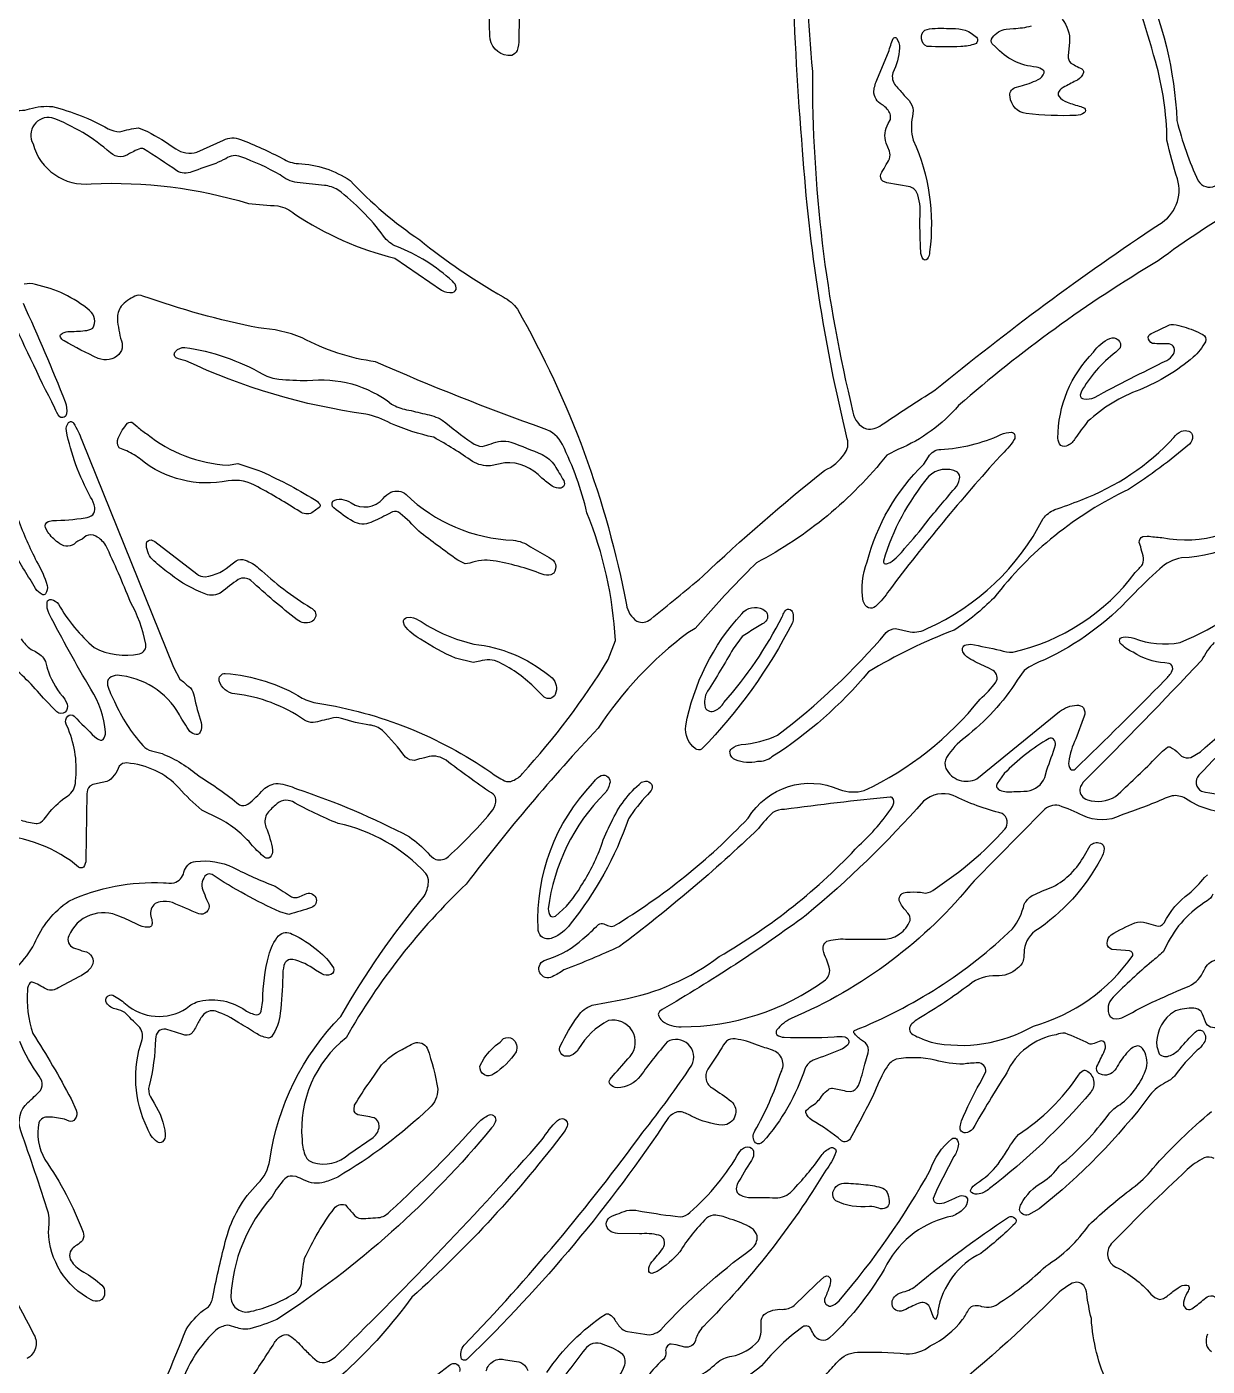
# Model space of a CAD drawing. Header units: metres. Extents: x 2.3 to 24.7, y 0 to 24.7.
# Drawn here: x 10.03 to 15.71, y 9.55 to 15.99 of the extents above; entities that cross this region are included whole.
import ezdxf

# ---------------------------------------------------------------- set-up
doc = ezdxf.new("R2010")
doc.units = ezdxf.units.M

msp = doc.modelspace()

# ---------------------------------------------------------------- linework, layer by layer
at = {"layer": 'Layer 1', "color": 0}
for points in [[(9.95314, 15.5891, 0.1398), (10.04672, 15.59089, -0.1023), (10.15614, 15.60197, -0.0685), (10.42381, 15.49562, 0.1166), (10.48034, 15.4811, -0.046), (10.57033, 15.49967), (10.61234, 15.48237, -0.0344), (10.74872, 15.39893, 0.2252), (10.85088, 15.38266), (10.97883, 15.44037, -0.2177), (11.06019, 15.44433, -0.028), (11.26248, 15.35202, 0.1288), (11.3382, 15.32821, -0.1365), (11.58716, 15.24652, 0.0571), (11.92116, 14.96121, 0.0411), (12.32211, 14.68726, -0.1242), (12.39057, 14.628, -0.0828), (12.91423, 13.20763, 0.2023), (12.96491, 13.12806, 0.2926), (13.03091, 13.13862, 0.0096), (13.28006, 13.34359, -0.022), (13.86642, 13.8533, 0.1466), (13.96184, 13.93326, 0.254), (13.9756, 14.00482, -0.0423), (13.76073, 15.39289, -0.0267), (13.71236, 17.04172)], [(15.39328, 16.22699, -0.0943), (15.55974, 15.53527, 0.0482), (15.66167, 15.24435, 0.3715), (15.74261, 15.22059, 0.0363), (15.82299, 15.28027, 0.01), (16.30847, 15.58538, 0.2204), (16.34514, 15.6592, 0.0094), (16.35363, 16.57142, -0.0847)], [(13.76068, 16.47718, 0.0072), (13.80782, 15.77004, 0.061), (14.00304, 14.1339, 0.2804), (14.06796, 14.05295, 0.1995), (14.13933, 14.07162, -0.0094), (14.39824, 14.23973, -0.0255), (15.47526, 15.03682, 0.3474), (15.56224, 15.25425, -0.0244), (15.51166, 15.44046, 0.0666), (15.4566, 15.81973, 0.0069), (15.3039, 16.32312)], [(12.39684, 16.25962, -0.0092), (12.3975, 15.92471, -0.1036), (12.38906, 15.8722, -0.2152), (12.36341, 15.8482, -0.4045), (12.25993, 15.92566, -0.0878), (12.28157, 16.19319, 0.1124)], [(15.00803, 16.02244, -0.1852), (15.04377, 15.91203), (15.0374, 15.84669, 0.209), (15.04942, 15.81049), (15.06526, 15.80285, 0.0378), (15.09558, 15.78696, -0.3015), (15.11142, 15.76513, -0.1763), (15.0819, 15.72945, 0.014), (15.02123, 15.69843, 0.1433), (14.99082, 15.67198, 0.3162), (14.99167, 15.65237, 0.1726), (15.03212, 15.62342, 0.0173), (15.09779, 15.60178), (15.11476, 15.59368, -0.5262), (15.11462, 15.57175, -0.1439), (15.07516, 15.55921, -0.0366), (14.83572, 15.56803, -0.3496), (14.75761, 15.64963, -0.3819), (14.78203, 15.69305), (14.80579, 15.6997, 0.0521), (14.89211, 15.73143, 0.1843), (14.92157, 15.76447, 0.3002), (14.91686, 15.77716, 0.1047), (14.88405, 15.79196, -0.195), (14.6876, 15.8895), (14.672, 15.90307, -0.3427), (14.6728, 15.93414, -0.1886), (14.73965, 15.97473), (14.77434, 15.97756, 0.056), (14.86005, 15.98972, 0.3146)], [(16.31596, 15.36235, 0.0506), (15.46885, 14.86013, 0.0453), (14.5103, 14.16473, -0.1161), (14.22169, 13.95471), (14.16592, 13.92694, -0.1038), (13.53991, 13.40893, 0.0248), (13.32013, 13.17756), (13.24432, 13.09294), (13.20887, 13.07248, 0.0858), (12.77869, 12.61444, 0.026), (12.14509, 11.86505, 0.074), (11.56717, 11.12637, 0.2501), (11.3555, 10.63679, 0.0802), (11.36912, 10.5641, 0.2205), (11.40674, 10.5269, 0.2622), (11.58131, 10.56608), (11.69676, 10.64589, 0.2039), (11.72684, 10.70161, 0.3098), (11.70162, 10.74107, 0.0163), (11.62299, 10.75625, -0.3404), (11.60592, 10.78152), (11.60809, 10.80179, -0.0286), (11.68281, 10.91616), (11.73792, 10.99541, -0.0961), (11.83734, 11.06994, -0.0227), (11.89443, 11.10025, -0.3795), (11.95718, 11.07532, -0.0524), (12.00772, 10.87826, -0.2231), (11.96699, 10.78826, -0.0555), (11.52747, 10.45666, -0.0387), (11.46345, 10.43205, -0.1785), (11.36639, 10.44106, 0.041), (11.32759, 10.45869), (11.3092, 10.46086, 0.2433), (11.27295, 10.44733, 0.0664), (11.21176, 10.36252, 0.1742), (11.01357, 9.87723, 0.4835), (11.11045, 9.81113, 0.0854), (11.31373, 9.89443, 0.2545), (11.3538, 9.95421, -0.0381), (11.36813, 10.06594, -0.0522), (11.51017, 10.30576, -0.3122), (11.56245, 10.32315, -0.1163), (11.56538, 10.32112, -0.0073), (11.60234, 10.27865, 0.1939), (11.63821, 10.25701, 0.0108), (11.73104, 10.26229, 0.1399), (11.77983, 10.29322, 0.0262), (12.20482, 10.72104, -0.0641), (12.25098, 10.7538, -0.2711), (12.27533, 10.75252, -0.2711), (12.28614, 10.73065, -0.1656), (12.26639, 10.69322, -0.0775), (11.23481, 9.77238, -0.0339), (11.10404, 9.72646, -0.1267), (11.03771, 9.73382, 0.0111), (10.99669, 9.74494, 0.1146), (10.9422, 9.72128, 0.1573), (10.74919, 9.37091, 0.3363)], [(10.00528, 12.17219, 0.0393), (10.07778, 12.15602, 0.1742), (10.10004, 12.16234, 0.0941), (10.12898, 12.19274), (10.14411, 12.21184, -0.0747), (10.22817, 12.28764, 0.2452), (10.26786, 12.35887, 0.1249), (10.23312, 12.60887), (10.22166, 12.634, -0.2791), (10.22968, 12.6719, -0.4066), (10.26084, 12.6719, 0.0097), (10.36064, 12.5721, 0.1066), (10.38718, 12.55711, 0.2722), (10.39949, 12.55994, 0.177), (10.41198, 12.5944, 0.1244), (10.34051, 12.80178, -0.0138), (10.14044, 13.16412, -0.1414), (10.13073, 13.21942, -0.4084), (10.15043, 13.2329, -0.2108), (10.18489, 13.20976, 0.0819), (10.35659, 13.00167, 0.1729), (10.57434, 12.97187, 0.4013), (10.60522, 13.0184, 0.0789), (10.52988, 13.22333, 0.0186), (10.4125, 13.49271, 0.1291), (10.36455, 13.53712, 0.2225), (10.31788, 13.53848), (10.29846, 13.52344, 0.0492), (10.26023, 13.4994, -0.3378), (10.18357, 13.506, -0.0639), (10.13341, 13.55673), (10.12281, 13.57714, -0.3773), (10.13601, 13.6075), (10.15689, 13.61264, 0.0424), (10.31307, 13.6256, 0.1659), (10.35003, 13.64036, 0.2267), (10.36003, 13.6744, 0.1082), (10.3398, 13.7247, -0.0759), (10.22322, 14.04395, -0.2019), (10.23387, 14.08312, -0.4931), (10.25825, 14.08015, -0.0431), (10.29733, 13.99888), (10.73854, 12.90757), (10.7681, 12.8502), (10.78681, 12.83643, 0.0264), (10.81934, 12.80767, -0.1274), (10.83655, 12.76826, 0.021), (10.87016, 12.64187, -0.1869), (10.86653, 12.59435, -0.3112), (10.84749, 12.58351, -0.1868), (10.81661, 12.5986, -0.0271), (10.76645, 12.6785, 0.2516), (10.467, 12.86839, 0.1766), (10.43008, 12.85472, 0.2332), (10.4207, 12.82153, 0.0535), (10.4546, 12.74276, 0.0795), (10.59108, 12.5308, 0.1655), (10.63284, 12.50464, 0.0052), (10.68291, 12.49182, -0.0849), (10.8613, 12.38282, -0.0342), (11.05444, 12.24649, 0.2831), (11.09583, 12.24941, 0.0431), (11.16975, 12.3188, -0.1838), (11.24033, 12.34888, -0.0654), (11.32924, 12.32314, -0.0398), (11.87232, 12.092, -0.0372), (11.96081, 12.01464, 0.1147), (11.99843, 11.98357, 0.2794), (12.06005, 11.998, 0.0362), (12.27243, 12.22126, 0.1512), (12.28756, 12.27185, 0.2508), (12.26559, 12.30277, -0.0152), (12.0477, 12.46, 0.2082), (11.96732, 12.47767, -0.0255), (11.91984, 12.46631), (11.89637, 12.45929, -0.2073), (11.85347, 12.4748, 0.0321), (11.74268, 12.60331, 0.1301), (11.68008, 12.62933, -0.0419), (11.54591, 12.6604, 0.1799), (11.49372, 12.66082, -0.0121), (11.40905, 12.64084, -0.1451), (11.36691, 12.65333, 0.1249), (11.03276, 12.77887, -0.2984), (10.9578, 12.84096, -0.497), (10.98708, 12.87749, -0.118), (11.35592, 12.75921, 0.0923), (11.4322, 12.73479, -0.1123), (12.26262, 12.40225, 0.0627), (12.32871, 12.36184, 0.2265), (12.36888, 12.36194, 0.1199), (12.41456, 12.39612, 0.0478), (12.82678, 12.94387), (12.86157, 13.03636, 0.0818), (12.72476, 13.65007, 0.0561), (12.6069, 13.97743, 0.1982), (12.51832, 14.05375, -0.0186), (11.70945, 14.37503, -0.092), (11.35573, 14.49096, 0.0794), (11.1459, 14.5381, -0.0359), (10.59141, 14.69131, 0.2169), (10.5528, 14.69127, 0.0896), (10.48632, 14.64196, 0.1501), (10.46827, 14.58133, 0.0521), (10.4876, 14.47573, -0.1751), (10.4876, 14.42906), (10.47553, 14.41053, -0.3052), (10.37662, 14.39177, -0.0197), (10.21205, 14.47526, -0.1432), (10.19517, 14.4944, -0.3081), (10.19715, 14.50699, -0.1595), (10.23072, 14.52042, 0.023), (10.31185, 14.52514, 0.1572), (10.34966, 14.53725, 0.3891), (10.33514, 14.62112, 0.1256), (10.07529, 14.74619, 0.1259), (10.02098, 14.74892, 0.4034)], [(10.01532, 14.65648, -0.0135), (10.21752, 14.18208, -0.1263), (10.22426, 14.12593, -0.2687), (10.21219, 14.10878, -0.2688), (10.1913, 14.1107, -0.0765), (10.16759, 14.1528, -0.0113), (9.9423, 14.62579, 0.2365)], [(15.82874, 12.20868, -0.1549), (15.60024, 12.27628, 0.1705), (15.53631, 12.28887), (15.5036, 12.27746, -0.0205), (15.29178, 12.1959, -0.2364), (15.10764, 12.19435, 0.032), (14.9937, 12.24187, 0.2695), (14.91681, 12.2166), (14.58587, 11.88094, -0.1227), (13.70566, 11.21872, 0.1151), (13.63768, 11.16409, 0.3452), (13.63768, 11.14051, 0.1631), (13.67295, 11.12863, 0.02), (13.91248, 11.13038, -0.0888), (13.96448, 11.12986, -0.5456), (13.97777, 11.09281, -0.1188), (13.94185, 11.06749, -0.0092), (13.8123, 11.01903, 0.1705), (13.77336, 10.98061, -0.103), (13.57017, 10.62604, -0.3713), (13.5342, 10.62067, -0.3114), (13.53128, 10.67823, 0.0519), (13.65654, 10.95972, 0.4948), (13.61562, 11.0657, 0.0177), (13.54434, 11.08998, 0.0738), (13.43704, 11.12062, 0.1883), (13.39527, 11.11001), (13.38146, 11.09271, -0.0146), (13.30594, 10.97476, 0.4505), (13.32975, 10.8834, -0.0234), (13.41918, 10.8199, -0.3013), (13.43585, 10.74905, -0.3013), (13.37708, 10.70609, -0.0913), (13.23089, 10.7472, 0.0559), (13.17856, 10.7704), (13.15928, 10.76964, 0.1613), (13.11633, 10.74206, -0.0546), (12.14868, 9.58141, -0.4624), (12.12265, 9.58192, -0.2767), (12.13477, 9.64849, 0.0341), (12.99376, 10.67239, 0.0216), (13.22858, 10.99456, 0.3317), (13.2116, 11.09459, 0.3318), (13.11086, 11.10685, 0.0215), (12.98193, 10.94355, -0.229), (12.87053, 10.88594, -0.2082), (12.83621, 10.90084, -0.3446), (12.83607, 10.92771), (12.85068, 10.94511, 0.0083), (12.93186, 11.03633, 0.3235), (12.94181, 11.1601, 0.3235), (12.82744, 11.2084, 0.1478), (12.68474, 11.07216, -0.1381), (12.64778, 11.04024, -0.1301), (12.61728, 11.03788, -0.4865), (12.59799, 11.08819, -0.0442), (12.68186, 11.2307, -0.1686), (12.74961, 11.28218), (12.88778, 11.30891, 0.1188), (13.36039, 11.51653, 0.0755), (14.03227, 12.05169, 0.0635), (14.19345, 12.23805, 0.1874), (14.19732, 12.2719, 0.3564), (14.18157, 12.28335, 0.0071), (13.67379, 12.22386, 0.1258), (13.61821, 12.20854, 0.0421), (13.54962, 12.1324, -0.0303), (12.88043, 11.56438, -0.0158), (12.61369, 11.45199, -0.0414), (12.55797, 11.41965, -0.4272), (12.49801, 11.43846, -0.4272), (12.51945, 11.49753), (12.54204, 11.50493, 0.1059), (12.70487, 11.60082, 0.0106), (12.78011, 11.67002, -0.2576), (12.80599, 11.67384, 0.0558), (12.82998, 11.66437, 0.2122), (12.85549, 11.66413, 0.0668), (13.49913, 12.18166), (13.49913, 12.18166, -0.3789), (13.93878, 12.31904, 0.1573), (14.0573, 12.31489, 0.1146), (14.61429, 12.75388, 0.0415), (14.68991, 12.83492, 0.3916), (14.67737, 12.89126), (14.65248, 12.9046, -0.0215), (14.56998, 12.94401, -0.1376), (14.53344, 12.9764, -0.5269), (14.54688, 13.01543), (14.56861, 13.01737, -0.0135), (14.71051, 12.98842, 0.0886), (14.77133, 12.97942, 0.1782), (15.35967, 13.36226, 0.0335), (15.39441, 13.40149, 0.1814), (15.39748, 13.44245, -0.026), (15.38593, 13.48549), (15.37881, 13.5069, -0.3369), (15.39564, 13.5349), (15.41728, 13.53754, 0.0157), (15.48757, 13.53061, 0.267), (16.00972, 13.70042, -0.0258)], [(16.0926, 13.68873, -0.2183), (15.58096, 13.43274, 0.1467), (15.47673, 13.38004, 0.0184), (15.34025, 13.24761, -0.0962), (14.92308, 12.9426, 0.0811), (14.82573, 12.89102), (14.79146, 12.84435, -0.0894), (14.54127, 12.57007, 0.0778), (14.45226, 12.47395, 0.2253), (14.44991, 12.42002, 0.4205), (14.59831, 12.37104), (14.99507, 12.69364, -0.1567), (15.07804, 12.72499, -0.2318), (15.11033, 12.71226, -0.231), (15.11373, 12.67219), (15.07356, 12.56329, 0.0774), (15.03952, 12.4533, 0.2081), (15.04768, 12.41776, 0.3508), (15.07111, 12.41761, 0.0066), (15.50025, 12.84388, 0.0351), (15.53419, 12.88268), (15.53938, 12.8997, 0.3413), (15.52255, 12.92581), (15.50115, 12.92845, -0.1331), (15.34944, 12.97904, -0.117), (15.28721, 13.02335), (15.28287, 13.03514, -0.3466), (15.30107, 13.05192, -0.1245), (15.3526, 13.0465, 0.1399), (15.57474, 13.02599, 0.1165), (16.03971, 13.35255, 0.023)], [(10.00641, 13.04367, 0.0986), (10.05341, 12.9928), (10.07439, 12.98215, -0.1681), (10.12243, 12.93534, 0.0056), (10.13667, 12.88438, 0.0854), (10.2162, 12.75294), (10.22647, 12.7297, -0.2894), (10.21714, 12.69166, -0.3747), (10.17782, 12.69217), (10.11352, 12.7586, 0.0448), (9.94376, 12.92803, 0.2338)], [(15.73884, 13.02557, 0.071), (15.67854, 12.94104, -0.0088), (15.11773, 12.36321, 0.1536), (15.09256, 12.3213, 0.3581), (15.1299, 12.26973, 0.2085), (15.2651, 12.2858, 0.015), (15.45367, 12.46674, -0.0484), (15.51458, 12.52246, -0.2595), (15.52872, 12.52279, -0.0724), (15.56729, 12.49469), (15.5819, 12.47918, 0.2017), (15.62631, 12.47324), (15.67303, 12.50101, 0.0323), (16.01147, 12.83488, 0.2787)], [(16.04159, 12.75172, 0.0226), (15.66435, 12.38777, 0.4821), (15.67779, 12.31159, 0.194), (15.98804, 12.35232)], [(10.42881, 8.74632, -0.0153), (10.79898, 9.7234, -0.0805), (10.88185, 9.81717), (10.9058, 9.83239, 0.1449), (10.9281, 9.88661, -0.0152), (10.99151, 10.16178, -0.1321), (11.14331, 10.42526, 0.1553), (11.20115, 10.53803, -0.1606), (11.54261, 11.22877), (11.54261, 11.22877, -0.0433), (11.9429, 11.8074, 0.1002), (11.96359, 11.87377, 0.1634), (11.95115, 11.91559, 0.1532), (11.52889, 12.15649, -0.0351), (11.30982, 12.26119, 0.3252), (11.2284, 12.24488, 0.074), (11.18508, 12.19882, 0.221), (11.18234, 12.1381, -0.0643), (11.21369, 12.02779, -0.2016), (11.20261, 11.99342, -0.3582), (11.17692, 11.99309, -0.0417), (11.11799, 12.04886, 0.102), (10.95657, 12.17968), (10.87478, 12.22075, -0.0477), (10.76409, 12.32771, 0.1859), (10.51442, 12.44694, 0.2471), (10.47638, 12.43133), (10.46695, 12.4096, -0.0825), (10.43621, 12.36972, -0.1427), (10.40991, 12.35647, 0.008), (10.35112, 12.34384), (10.33533, 12.33596, 0.1705), (10.32147, 12.29858), (10.31713, 11.98159, -0.1627), (10.30525, 11.94633, -0.3392), (10.28168, 11.94614, 0.0063), (10.24278, 11.97763, 0.1656), (9.82439, 12.09973, 0.1155)], [(15.75774, 11.18011, -0.4677), (15.69627, 11.20288, 0.0246), (15.67652, 11.25253, 0.1803), (15.64074, 11.26808, 0.0838), (15.55296, 11.25521), (15.52802, 11.23956, 0.2432), (15.46254, 11.08338), (15.47385, 11.04835, 0.3026), (15.52825, 11.04128, 0.1163), (15.57492, 11.0748, -0.0226), (15.64696, 11.15348, -0.3531), (15.68189, 11.15904, -0.3391), (15.69311, 11.10751, -0.0985), (15.65676, 11.06593, 0.0462), (15.54848, 10.94185, -0.0853), (15.50534, 10.91065, 0.1197), (15.42977, 10.84964, -0.0651), (14.89687, 10.30392), (14.84605, 10.27573, -0.498), (14.8039, 10.30095, -0.1222), (14.81135, 10.32688, -0.1419), (14.91332, 10.43248, 0.1128), (14.99342, 10.50904, 0.0629), (15.23238, 10.75889, -0.0989), (15.28528, 10.80429, 0.1527), (15.41346, 10.98122, 0.2066), (15.39446, 11.07466, 0.3414), (15.35981, 11.08489, 0.1339), (15.31738, 11.05184, 0.0432), (15.26689, 10.97877, -0.3292), (15.20235, 10.94728), (15.18482, 10.95402, -0.3032), (15.17501, 10.98725, -0.0097), (15.20763, 11.05481), (15.21579, 11.07706, 0.2216), (15.20787, 11.10827, 0.275), (15.18552, 11.10784), (15.16209, 11.09884, -0.2041), (15.1373, 11.09757, 0.0345), (15.02232, 11.14792, 0.148), (14.97975, 11.14047, 0.2484), (14.74153, 10.95703, 0.0105), (14.57828, 10.6879, -0.1915), (14.54292, 10.66923, -0.4775), (14.51789, 10.69841, -0.0513), (14.52482, 10.72665, -0.0332), (14.61274, 10.90664), (14.64102, 10.96279, 0.454), (14.60284, 11.00559, 0.0233), (14.5333, 10.9997, -0.0764), (14.39824, 11.01893, 0.0992), (14.21075, 11.02327, 0.1518), (14.16663, 10.98716, 0.0526), (14.10873, 10.86765, -0.0111), (13.98998, 10.64104, -0.4279), (13.94835, 10.63071, 0.0407), (13.80561, 10.73056, -0.1822), (13.77652, 10.76738, -0.242), (13.77972, 10.77766, -0.0628), (13.81079, 10.80222, 0.1012), (13.85718, 10.84997, -0.0874), (13.88471, 10.87783, -0.1726), (13.90418, 10.88335, -0.0215), (13.96844, 10.8701), (13.99182, 10.86784, 0.2479), (14.02897, 10.89697, 0.0421), (14.06004, 10.99899), (14.07621, 11.05387, 0.2455), (14.06395, 11.10096), (14.04401, 11.11407, -0.0811), (14.0078, 11.1498, -0.4398), (14.00997, 11.16069, 0.0948), (14.7702, 11.64933, 0.1018), (14.82611, 11.76766, -0.1406), (14.86439, 11.80952, -0.0178), (14.96358, 11.8519, 0.1466), (15.11566, 12.00262), (15.14281, 12.04985, -0.3021), (15.19165, 12.06145, -0.3132), (15.20961, 12.03632, -0.1337), (15.1941, 11.98663, -0.1221), (14.87745, 11.63815, 0.2378), (14.82488, 11.53425, -0.0512), (14.82196, 11.50479, -0.2203), (14.79287, 11.46028, -0.2), (14.69213, 11.42299, 0.1967), (14.5622, 11.38066, -0.0268), (14.3197, 11.21849, 0.071), (14.28599, 11.19298, 0.5152), (14.2899, 11.14146, 0.0331), (14.34643, 11.11685), (14.37792, 11.10497, 0.1851), (14.87009, 11.18205, 0.1725), (15.34755, 11.52162, 0.3888), (15.33247, 11.54373), (15.31295, 11.54627), (15.24728, 11.5507, -0.3145), (15.2247, 11.57937, -0.2422), (15.24318, 11.62109, -0.0358), (15.35717, 11.6787, -0.1542), (15.41167, 11.67823), (15.45711, 11.66521, 0.3382), (15.49874, 11.67813, -0.1276), (15.6183, 11.81909, 0.0589), (15.69193, 11.89664), (15.70636, 11.9097, -0.5179)], [(9.98826, 11.46693, 0.0608), (10.07038, 11.57885, -0.1424), (10.23515, 11.78326), (10.23515, 11.78326, -0.1205), (10.69022, 11.87095, 0.0454), (10.74118, 11.8708, 0.2676), (10.78804, 11.92172, -0.0914), (10.80638, 11.95618, -0.1988), (10.84428, 11.97325, -0.1422), (11.02536, 11.94477, 0.0305), (11.22609, 11.85468, 0.0146), (11.30553, 11.80325, 0.1912), (11.34145, 11.80363), (11.3712, 11.81664, -0.4414), (11.42127, 11.80048, -0.4413), (11.40061, 11.7521, -0.0162), (11.2927, 11.71915), (11.24947, 11.73084, -0.04), (10.9232, 11.9105, 0.2654), (10.89614, 11.90998, 0.2937), (10.87869, 11.83597, -0.0398), (10.89609, 11.79085), (10.90778, 11.76775, -0.2702), (10.89701, 11.73028, -0.2701), (10.85913, 11.72117, 0.0068), (10.73331, 11.77558, 0.1167), (10.67433, 11.77935, 0.3395), (10.62841, 11.73593, 0.1084), (10.63148, 11.70236, -0.0898), (10.63501, 11.67455, -0.4366), (10.6155, 11.65692, -0.1137), (10.56171, 11.67224, 0.0214), (10.48034, 11.70863, 0.4288), (10.23449, 11.61619, 0.4112), (10.25721, 11.55815, -0.0413), (10.29747, 11.54396), (10.32062, 11.53873, -0.5049), (10.34004, 11.46165, -0.1301), (10.28616, 11.42059), (10.18433, 11.36562, -0.2386), (10.12776, 11.35897, -0.0075), (10.09249, 11.37901, 0.0653), (10.05916, 11.3932, 0.2608), (10.04978, 11.39094, 0.1654), (10.03578, 11.35563, 0.0993), (10.06213, 11.14721, -0.0204), (10.24585, 10.8322), (10.26999, 10.77855, -0.2529), (10.26447, 10.7341, -0.3337), (10.23661, 10.72537), (10.21365, 10.73428, 0.0581), (10.13761, 10.74489, 0.3271), (10.09042, 10.71793, 0.1782), (10.11998, 10.54057, -0.0629), (10.30346, 10.19242, -0.2293), (10.30025, 10.15235, -0.1089), (10.27371, 10.12972, 0.0904), (10.25094, 10.11172, 0.3657), (10.25066, 10.04685, 0.1038), (10.3069, 9.99994, -0.0501), (10.39369, 9.93672, -0.2561), (10.40679, 9.90127, -0.3141), (10.38308, 9.86143, -0.1774), (10.34221, 9.8662, -0.2679), (10.1369, 10.19417, 0.0741), (10.1378, 10.28275, 0.0074), (10.00401, 10.6787, -0.3016), (10.03856, 10.81495, 0.0122), (10.09881, 10.87246, 0.2087), (10.10532, 10.91838), (10.09329, 10.94171, -0.0644), (10.00019, 11.10737, -0.2757)], [(15.73252, 11.81584, -0.151), (15.70494, 11.78364, 0.1474), (15.5094, 11.56999), (15.49271, 11.53939, -0.029), (15.43835, 11.49244, 0.0207), (15.25341, 11.32126, 0.3471), (15.23842, 11.22848), (15.25379, 11.21816, 0.1558), (15.30758, 11.22787, -0.0304), (15.61797, 11.37397, 0.1771), (15.69019, 11.45142, -0.2192), (15.74742, 11.50149, 0.0924)], [(13.87269, 9.50522, -0.0162), (13.9303, 9.56934, -0.2079), (14.02416, 9.61417, -0.0297), (14.25822, 9.60748, 0.1832), (14.3742, 9.64552, 0.1159), (14.52981, 9.77116, 0.0169), (14.55984, 9.82084, -0.2551), (14.58964, 9.83942, -0.0818), (14.62104, 9.83508, 0.2595), (14.71103, 9.8546, 0.0515), (14.92897, 10.02889, 0.1032), (15.13716, 10.22623, -0.0302), (15.34491, 10.4024, 0.0678), (15.44349, 10.4973, -0.0397), (15.72573, 10.77091, 0.0482)], [(11.10262, 9.4768, 0.0061), (11.22373, 9.66061, -0.1433), (11.26032, 9.69554, -0.2506), (11.29718, 9.69403, -0.0727), (11.35983, 9.6352, -0.0097), (11.40632, 9.59032), (11.42904, 9.57226, 0.2189), (11.4759, 9.56783, 0.1102), (11.53374, 9.61002, 0.0179), (12.50998, 10.63632, -0.0649), (12.58305, 10.72806, -0.1307), (12.6054, 10.73782, -0.501), (12.62982, 10.70138), (12.61977, 10.68007, -0.048), (11.88402, 9.87944), (11.88402, 9.87944, -0.0998), (11.18649, 9.23854, -0.1019)], [(13.25969, 9.49858, 0.0783), (13.34695, 9.56217, -0.1331), (13.42078, 9.59527, 0.1686), (13.54769, 9.66843, 0.1497), (13.56126, 9.71303), (13.56145, 9.75753, -0.1931), (13.57673, 9.79638, -0.1772), (13.66262, 9.82066, 0.1604), (13.72004, 9.83932), (13.82762, 9.94337), (13.86453, 9.97679), (13.87755, 9.98132, -0.3438), (13.89485, 9.96421, -0.126), (13.88844, 9.92602, -0.0199), (13.86614, 9.87016, 0.4906), (13.89584, 9.8364, 0.1535), (13.93614, 9.86134, 0.0498), (14.37438, 10.48909, -0.139), (14.47739, 10.63953, -0.3687), (14.50082, 10.63953, -0.2032), (14.50869, 10.60606, -0.1107), (14.48795, 10.55542), (14.40922, 10.40325), (14.38895, 10.35398, 0.3958), (14.4054, 10.33102, 0.1535), (14.45283, 10.33725, 0.0072), (14.50973, 10.36374, -0.2077), (14.54155, 10.36417, -0.3137), (14.55343, 10.3454, -0.197), (14.5342, 10.30316, -0.104), (14.48069, 10.26913, 0.2213), (14.16615, 10.03704, -0.0758), (13.89056, 9.68342, -0.4844), (13.81602, 9.69686, -0.0378), (13.80075, 9.72708, 0.4218), (13.76238, 9.73684, 0.064), (13.56362, 9.54864, -0.0848), (13.34271, 9.41749, 0.3017)], [(12.53261, 9.51734, -0.0997), (12.81259, 9.79647, -0.2654), (12.83267, 9.79647, -0.1351), (12.85907, 9.76993, 0.0766), (12.89254, 9.7275, 0.1385), (12.91937, 9.71369), (13.00234, 9.70072, 0.2486), (13.07904, 9.7225, -0.0496), (13.51563, 10.11134, 0.2567), (13.54245, 10.17437, 0.1864), (13.51497, 10.21109, 0.0757), (13.41342, 10.2539, 0.0931), (13.34337, 10.27285, 0.194), (13.29915, 10.25885, 0.0605), (13.17026, 10.09635, -0.0801), (13.06183, 10.00272), (13.036, 9.99339, -0.4152), (13.02157, 10.00833, -0.1744), (13.03718, 10.04906, 0.0171), (13.08899, 10.11247, 0.1971), (13.09606, 10.1532, 0.2511), (13.07074, 10.17677, 0.0871), (12.97721, 10.18314), (12.87138, 10.18582, -0.1605), (12.83314, 10.19959, -0.4766), (12.83239, 10.26262, -0.0619), (12.88005, 10.28185, -0.0603), (12.92875, 10.29802, -0.0727), (12.98923, 10.29152, 0.0133), (13.17196, 10.2655, 0.1806), (13.21934, 10.28671, 0.0852), (13.45925, 10.58013, -0.2082), (13.49823, 10.6021, -0.3444), (13.52473, 10.58046, -0.193), (13.51535, 10.53605, 0.0154), (13.44699, 10.423), (13.44129, 10.4007, 0.2941), (13.46094, 10.37044, 0.1132), (13.5144, 10.35818, -0.0158), (13.63118, 10.35667, 0.2223), (13.71028, 10.39038, 0.0355), (13.85058, 10.55825, -0.1355), (13.8948, 10.59677, -0.2928), (13.91468, 10.59442, -0.2925), (13.92082, 10.57541, -0.072), (13.87245, 10.48895, -0.0599), (13.28397, 9.73872, 0.1231), (13.24574, 9.67112, -0.3793), (13.1952, 9.63878), (13.15263, 9.65085), (13.12995, 9.65377, 0.4746), (13.10379, 9.61582, -0.2215), (13.09351, 9.58103, 0.0801), (13.00173, 9.47576, 0.3325)], [(15.7387, 10.54604, 0.1978), (15.69005, 10.54845, 0.0783), (15.60939, 10.49225, 0.013), (15.24309, 10.13491, 0.4816), (15.26567, 10.02408, -0.1045), (15.43467, 9.89387, 0.1645), (15.47635, 9.86865), (15.4944, 9.87232, 0.042), (15.54004, 9.90594), (15.56498, 9.92451, -0.1889), (15.60745, 9.93658, -0.4944), (15.6182, 9.91933, -0.0505), (15.60764, 9.89788, 0.0984), (15.59119, 9.8546, 0.2884), (15.60073, 9.82614, 0.2886), (15.63055, 9.8224, 0.0153), (15.68458, 9.86412), (15.70419, 9.88081, -0.5725), (15.76152, 9.84885, -0.1494)], [(9.72893, 10.23679, -0.0488), (10.06722, 9.69893, -0.4279), (10.03295, 9.58381, -0.0766)], [(15.22871, 9.45539, -0.0925), (15.14833, 9.7771, -0.0267), (15.12631, 9.89453, 0.141), (15.11179, 9.93502, 0.3438), (15.05654, 9.94591, 0.0915), (14.96042, 9.86987, -0.0306), (14.36698, 9.34659, -0.0108)], [(15.70617, 9.70091, 0.141), (15.70146, 9.64891, 0.1914), (15.72578, 9.61884, -0.0239)], [(11.75018, 9.27172, -0.0349), (12.06438, 9.55307, -0.1353), (12.08687, 9.56057, -0.5421), (12.11157, 9.52168, -0.1194)], [(12.24117, 9.52476, -0.4385), (12.33277, 9.5782), (12.38628, 9.57037, -0.1891), (12.42498, 9.55204, -0.0577), (12.44044, 9.52686, 0.1713)]]:
    msp.add_lwpolyline(points, format="xyb", dxfattribs=at)
for points in [[(14.48022, 15.97681, -0.2197), (14.59624, 15.93504, -0.4843), (14.59124, 15.90322, -0.0725), (14.52171, 15.89096, -0.0338), (14.3593, 15.89138, -0.5607), (14.34798, 15.96973), (14.37028, 15.9761, -0.035), (14.48022, 15.97681)], [(14.29287, 15.44089, -0.1386), (14.37141, 14.90445, -0.159), (14.35968, 14.86918, -0.4821), (14.34025, 14.86918, -0.1577), (14.32842, 14.90445, -0.0093), (14.32451, 15.06096, 0.0967), (14.31442, 15.17849, 0.2297), (14.27798, 15.21592), (14.16498, 15.23473), (14.14668, 15.24397, -0.3169), (14.13641, 15.27678, 0.0084), (14.17851, 15.35141, 0.1626), (14.17865, 15.38761), (14.16168, 15.42693, -0.213), (14.17261, 15.52027), (14.18327, 15.53956, 0.2279), (14.16776, 15.59005, 0.065), (14.14296, 15.61107, -0.2837), (14.10308, 15.67589, -0.0855), (14.12066, 15.73619), (14.17393, 15.86385, -0.0168), (14.19585, 15.92952, -0.566), (14.21278, 15.93046, -0.1515), (14.22711, 15.88351, -0.0972), (14.19458, 15.76405, 0.2573), (14.20792, 15.70272, -0.0287), (14.24913, 15.65496), (14.27218, 15.63078, -0.1667), (14.29179, 15.58279), (14.28868, 15.55375, 0.1245), (14.29287, 15.44089)], [(11.80137, 14.87272), (12.02653, 14.71979, 0.1644), (12.07872, 14.708, 0.3548), (12.09696, 14.73002, 0.1948), (12.07857, 14.76217, 0.093), (11.81132, 14.92948, -0.1607), (11.74773, 14.97955, 0.0683), (11.52747, 15.20258, 0.0997), (11.46345, 15.22309), (11.33155, 15.23643, -0.1211), (11.2498, 15.27391, 0.0417), (11.06166, 15.36079, 0.2613), (10.98915, 15.35146, -0.0255), (10.94069, 15.32897, 0.007), (10.82646, 15.28824, -0.2443), (10.75381, 15.29342, 0.0128), (10.59362, 15.39846, 0.1765), (10.57953, 15.39982, 0.0685), (10.54671, 15.38634), (10.52691, 15.37682, -0.1155), (10.48411, 15.35975, -0.1601), (10.4355, 15.37951, 0.0919), (10.15326, 15.54832, 0.293), (10.06815, 15.5145, 0.2929), (10.06336, 15.42307, 0.374), (10.34254, 15.23105, -0.0843), (11.09772, 15.13644, 0.0142), (11.23953, 15.12479, -0.1387), (11.32047, 15.08533, 0.085), (11.80137, 14.87272)], [(15.15884, 14.42175, -0.1344), (15.23757, 14.4878, -0.2959), (15.27688, 14.48147, -0.2959), (15.28712, 14.44297), (15.26595, 14.42104, 0.1078), (15.09869, 14.22931), (15.09435, 14.21484, 0.3591), (15.1125, 14.19669, 0.141), (15.16299, 14.204, -0.0094), (15.51109, 14.38187, 0.1445), (15.54315, 14.41256, 0.5616), (15.52227, 14.46121), (15.48172, 14.46088, -0.0081), (15.44302, 14.46361, -0.2894), (15.4211, 14.49379, -0.2489), (15.44335, 14.51439), (15.51802, 14.54965, -0.1442), (15.54315, 14.55465, -0.0721), (15.59227, 14.54286, -0.0515), (15.68364, 14.50637, -0.3638), (15.69702, 14.47182, -0.0823), (15.63819, 14.3971, -0.0784), (15.38117, 14.24072, 0.1009), (15.13051, 14.08784, 0.0183), (15.07134, 14.00746, -0.1475), (15.0349, 13.97224, -0.2877), (15.00228, 13.97323, -0.2032), (14.98767, 14.00869, -0.1966), (15.15884, 14.42175)], [(11.98872, 14.01222, -0.0465), (11.782, 14.07921, 0.0723), (11.66292, 14.12386, -0.0767), (10.79662, 14.38041, -0.0597), (10.75023, 14.3945, -0.4723), (10.7482, 14.42529, -0.2248), (10.79252, 14.44466, -0.0943), (11.16796, 14.31549, 0.0854), (11.24405, 14.29098, 0.0145), (11.38039, 14.28513, -0.1965), (11.78624, 14.17232, 0.0966), (11.85766, 14.14516, -0.0126), (11.9453, 14.12456, -0.088), (12.02907, 14.09538, 0.0257), (12.17126, 13.98757, 0.1417), (12.22179, 13.96838, 0.0355), (12.26408, 13.98153, -0.1737), (12.35959, 13.98955, -0.0079), (12.50937, 13.92953, -0.1193), (12.56971, 13.87702, -0.0061), (12.61313, 13.80404), (12.61728, 13.78881, -0.3439), (12.59903, 13.76863, -0.1913), (12.55806, 13.77731, -0.0143), (12.50753, 13.81634, 0.2259), (12.3297, 13.8904), (12.2605, 13.87471, -0.1366), (12.17522, 13.89554, 0.0275), (11.98872, 14.01222)], [(11.00051, 13.87829), (11.04704, 13.88602), (11.14317, 13.85486, -0.0356), (11.41546, 13.71324, -0.1468), (11.4405, 13.69042, -0.35), (11.43842, 13.67501), (11.40306, 13.64889, -0.2608), (11.34498, 13.65516, 0.0185), (11.14298, 13.77382, 0.1748), (10.99999, 13.8031, -0.2247), (10.58085, 13.90568, 0.0614), (10.51324, 13.94698, -0.0237), (10.48029, 13.96032, -0.1403), (10.47567, 13.96428, -0.2209), (10.47218, 14.00859, -0.0873), (10.51777, 14.07964, -0.4142), (10.5444, 14.081), (10.56279, 14.06394, 0.0276), (10.60927, 14.02882, 0.1575), (11.00051, 13.87829)], [(14.07687, 12.88456, -0.0773), (13.61369, 12.47569, -0.1717), (13.54448, 12.45325, -0.1533), (13.4386, 12.46188, -0.269), (13.4122, 12.49601, -0.2839), (13.42017, 12.51624, -0.1162), (13.46585, 12.53613, 0.0956), (13.64013, 12.58007, 0.0551), (14.16229, 13.0737, -0.18), (14.20788, 13.09327), (14.27826, 13.07714, 0.1628), (14.35949, 13.09327, 0.1718), (14.91667, 13.6216, -0.1133), (14.97253, 13.66497, 0.0176), (15.09718, 13.71065, 0.1165), (15.54537, 14.01133, -0.1335), (15.58086, 14.04131, -0.1652), (15.61613, 14.04178, -0.2992), (15.6347, 14.01736, -0.2061), (15.6199, 13.97941, -0.0342), (15.32738, 13.76208, 0.1183), (14.67992, 13.23988, -0.0531), (14.48899, 13.08535, 0.0459), (14.07687, 12.88456)], [(14.07173, 13.41351, -0.1397), (14.34351, 13.8831), (14.36661, 13.9185, -0.2616), (14.42436, 13.95438, 0.0945), (14.714, 14.02533, -0.0869), (14.76449, 14.03716, -0.2969), (14.77915, 14.02632, -0.205), (14.77797, 14.00119, -0.0615), (14.71065, 13.92204, 0.0223), (14.17629, 13.27623, -0.0647), (14.11109, 13.19962, -0.2795), (14.07776, 13.19198, -0.2041), (14.05235, 13.22527, -0.1486), (14.07173, 13.41351)], [(14.25115, 13.47781, 0.0308), (14.35958, 13.6083, -0.0084), (14.49196, 13.76595, 0.1161), (14.51558, 13.81196, 0.2848), (14.50469, 13.84472, 0.3294), (14.36514, 13.82327, 0.0991), (14.14932, 13.41775, 0.5516), (14.16483, 13.40361), (14.18162, 13.4104, 0.0799), (14.25115, 13.47781)], [(9.96629, 13.46197, 0.1437), (9.9093, 13.52839), (9.86701, 13.54801, -0.0603), (9.74896, 13.60665, -0.4683), (9.73534, 13.69099, -0.0635), (9.76084, 13.71154, 0.2131), (9.80407, 13.76609), (9.81006, 13.78363, -0.3125), (9.82779, 13.79631, -0.2234), (9.85433, 13.78429, 0.0197), (9.92858, 13.6867), (9.97053, 13.65733, -0.1468), (9.99175, 13.61787, 0.0299), (10.08033, 13.41558, -0.0697), (10.1304, 13.30022, -0.2515), (10.12276, 13.26043, -0.3571), (10.10616, 13.25695, -0.1307), (10.07529, 13.28509, 0.0095), (9.96629, 13.46197)], [(11.91636, 13.56125, 0.0277), (11.82702, 13.64682, 0.2895), (11.79011, 13.65356), (11.76965, 13.64286, -0.0108), (11.68583, 13.60274, -0.2377), (11.60158, 13.60821, -0.0498), (11.50866, 13.67355, -0.4109), (11.50395, 13.70532, -0.1775), (11.54496, 13.71494, -0.0938), (11.59135, 13.69712, 0.3814), (11.74603, 13.7189, -0.0879), (11.78228, 13.74808, -0.2854), (11.85535, 13.73752, 0.1832), (12.37053, 13.5176, -0.1267), (12.45289, 13.48634, 0.0161), (12.54312, 13.43411, -0.4939), (12.56551, 13.35877), (12.55142, 13.35057, -0.167), (12.50988, 13.35467, 0.0493), (12.27408, 13.41935, 0.1191), (12.16258, 13.4079), (12.14019, 13.40375), (12.10347, 13.42195, -0.0096), (11.91636, 13.56125)], [(10.64864, 13.51133), (10.84989, 13.35642, 0.168), (10.89029, 13.34133, 0.1551), (11.01965, 13.40446), (11.03874, 13.41902, -0.2113), (11.08287, 13.42129, -0.101), (11.14722, 13.38409, 0.0531), (11.39859, 13.1933, -0.1067), (11.41881, 13.17355, -0.4089), (11.39981, 13.12509, -0.2693), (11.33202, 13.13461, -0.0179), (11.10988, 13.32328, 0.3091), (11.04916, 13.32922, 0.0058), (10.96685, 13.26609, -0.2365), (10.89284, 13.25878, -0.0787), (10.72303, 13.35373, -0.0366), (10.65255, 13.41096, -0.1954), (10.60847, 13.48295), (10.60748, 13.50195, -0.3648), (10.63002, 13.51911), (10.64864, 13.51133)], [(12.18106, 13.0184, -0.145), (12.54114, 12.86849, -0.3065), (12.57782, 12.79858), (12.57258, 12.77656, -0.4627), (12.51912, 12.76322), (12.47971, 12.80287, 0.0816), (12.30378, 12.9302, 0.2011), (12.20991, 12.93623, -0.0538), (12.17828, 12.93025), (12.09342, 12.95019, -0.0384), (11.92545, 13.04169, -0.1092), (11.84748, 13.10731), (11.84343, 13.12424, -0.3992), (11.85889, 13.14588), (11.87746, 13.1472, -0.1003), (11.92743, 13.12669, 0.0901), (12.18106, 13.0184)], [(13.71236, 13.12099, -0.0754), (13.27558, 12.5136, -0.3342), (13.24588, 12.51562, -0.2686), (13.1993, 12.62485, -0.1408), (13.46835, 13.16403, -0.3507), (13.57046, 13.18581, -0.4145), (13.58927, 13.13489, -0.1093), (13.56852, 13.11505, 0.0339), (13.50432, 13.07625), (13.46981, 13.05503), (13.42719, 12.9953, -0.0159), (13.30349, 12.79141, 0.2008), (13.29283, 12.71381, 0.433), (13.34016, 12.69844, 0.1456), (13.38311, 12.73757, 0.0622), (13.663, 13.14984, -0.0422), (13.67323, 13.17331, -0.329), (13.69483, 13.18588, -0.3289), (13.71321, 13.16898, -0.1329), (13.71236, 13.12099)], [(14.72956, 12.39555), (14.69557, 12.34874, 0.4536), (14.70849, 12.31654, 0.1309), (14.77538, 12.30923, 0.0087), (14.84011, 12.31178, 0.2634), (14.92544, 12.37693), (14.93373, 12.41351, 0.0206), (14.97579, 12.53349, 0.2467), (14.96716, 12.56126, 0.3409), (14.94519, 12.56409, 0.0691), (14.72956, 12.39555)], [(12.92385, 12.17808, -0.0879), (12.64386, 11.67257, -0.1514), (12.55943, 11.60671, -0.3019), (12.50385, 11.61421, -0.1715), (12.49004, 11.65154, -0.2056), (12.75173, 12.3477, -0.0948), (12.78444, 12.38216, -0.295), (12.81887, 12.38489, -0.295), (12.8355, 12.35463, -0.1234), (12.81047, 12.3015, 0.1664), (12.53869, 11.74606, 0.1703), (12.54948, 11.71123, 0.3312), (12.57282, 11.71137, 0.1037), (12.69534, 11.85487, 0.0628), (12.79232, 12.04735, -0.0355), (12.84262, 12.16234, -0.1151), (12.98754, 12.35411), (13.00635, 12.35887, -0.2997), (13.03446, 12.34516, -0.2998), (13.03293, 12.3139), (13.01615, 12.29368, 0.0547), (12.92385, 12.17808)], [(14.34233, 12.26369, -0.039), (13.77746, 11.71519, -0.0275), (13.08606, 11.26153, 0.2648), (13.06721, 11.23895, 0.1923), (13.08757, 11.20661, 0.1775), (13.17809, 11.17927, 0.1607), (13.87052, 11.40451, 0.2952), (13.88858, 11.46566, 0.0546), (13.87509, 11.50337, -0.0647), (13.86006, 11.5483, -0.3791), (13.8841, 11.5928, -0.0862), (13.979, 11.59959), (14.15885, 11.60072, 0.1777), (14.22678, 11.62609, 0.1763), (14.27718, 11.69006, 0.2084), (14.26704, 11.72476, -0.0356), (14.23239, 11.76935), (14.22456, 11.78642, -0.4415), (14.26138, 11.82545, -0.0441), (14.32715, 11.82569), (14.35091, 11.82182, 0.1699), (14.39763, 11.84238, 0.0643), (14.73243, 12.12816, 0.4656), (14.71942, 12.20415, -0.0537), (14.48399, 12.29132, 0.27), (14.34233, 12.26369)], [(10.61319, 10.69058, -0.2013), (10.58745, 11.11756, 0.2795), (10.56948, 11.18139, 0.0063), (10.504, 11.2472, 0.1326), (10.46365, 11.26276, -0.208), (10.41636, 11.29434, -0.3222), (10.41863, 11.32315, -0.3223), (10.44668, 11.33017, -0.0617), (10.50693, 11.28986, 0.3368), (10.79959, 11.26723, -0.1212), (10.86512, 11.30273, -0.2062), (11.08292, 11.25851, 0.094), (11.13624, 11.2365, 0.3714), (11.16004, 11.25319), (11.16688, 11.30476, -0.0554), (11.1954, 11.52185, -0.1066), (11.24301, 11.61675, -0.329), (11.30868, 11.62477, -0.0633), (11.4321, 11.54509, -0.0976), (11.50635, 11.46175, -0.413), (11.49381, 11.42988, -0.2514), (11.45073, 11.43332), (11.42037, 11.45166, 0.0943), (11.31151, 11.50267, 0.384), (11.26894, 11.47424, 0.07), (11.26258, 11.41988, -0.0303), (11.25056, 11.24418, -0.1437), (11.20851, 11.13118, -0.2624), (11.18823, 11.1251, -0.0875), (11.13308, 11.1482, 0.0226), (11.05218, 11.19737, 0.0733), (10.94187, 11.25328, 0.3279), (10.87775, 11.23174, 0.0538), (10.85013, 11.18719, -0.0318), (10.83495, 11.16013), (10.82212, 11.1448, -0.247), (10.78304, 11.14122, 0.0275), (10.70115, 11.16691, 0.2294), (10.66542, 11.15725, 0.1749), (10.65147, 11.12001, -0.0588), (10.62073, 10.89528, 0.192), (10.62709, 10.84285), (10.64439, 10.81113, -0.1251), (10.69833, 10.66164, -0.2164), (10.68579, 10.62633, -0.3516), (10.6592, 10.62619, -0.1465), (10.61319, 10.69058)], [(12.38444, 11.05834, -0.1029), (12.27771, 10.95218, -0.3064), (12.23163, 10.9478, -0.3065), (12.21043, 10.98895), (12.23075, 11.0277, -0.0814), (12.30698, 11.10549), (12.32409, 11.12227, -0.2577), (12.36747, 11.12114, -0.3192), (12.38444, 11.05834)], [(14.79792, 10.66093, 0.1027), (15.08657, 10.9468, -0.1385), (15.1092, 10.9684, -0.2837), (15.12532, 10.96736, -0.466), (15.14545, 10.86468, -0.0536), (14.6588, 10.40117, -0.1235), (14.60991, 10.3752, -0.2166), (14.57196, 10.38288, -0.3854), (14.56904, 10.39552, -0.1077), (14.59614, 10.42616, 0.0908), (14.70094, 10.51922, 0.0054), (14.74007, 10.57876, -0.0441), (14.79792, 10.66093)], [(14.08177, 10.31514, -0.14), (13.92054, 10.34187, -0.2699), (13.90677, 10.38425, -0.3575), (13.96943, 10.42795, -0.0151), (14.06475, 10.41951, -0.063), (14.14692, 10.40301, -0.2246), (14.17073, 10.37355, -0.1203), (14.17629, 10.33131, -0.2789), (14.16182, 10.3084, -0.2116), (14.12721, 10.30675, 0.0809), (14.08177, 10.31514)], [(14.61783, 10.08989, 0.2411), (14.41078, 9.81283, -0.0793), (14.40319, 9.77601, -0.4866), (14.39701, 9.77493, -0.1317), (14.38664, 9.79072, -0.0168), (14.37462, 9.82565, 0.3948), (14.32545, 9.85276, 0.0159), (14.25662, 9.82042), (14.23432, 9.81208, -0.5186), (14.19133, 9.85342, -0.1864), (14.20208, 9.88105, -0.1372), (14.23569, 9.90207, 0.1061), (14.30296, 9.93168, -0.0257), (14.74969, 10.26356, -0.3277), (14.78057, 10.25951, -0.4049), (14.78156, 10.23306, -0.0325), (14.61783, 10.08989)], [(12.45171, 9.2935), (12.44714, 9.27111, 0.4453), (12.4684, 9.25178), (12.49004, 9.25749, -0.0284), (12.69681, 9.34583, 0.1995), (12.90428, 9.54624, 0.2708), (12.89716, 9.6038, 0.0935), (12.80297, 9.65132, 0.1786), (12.75328, 9.65646, 0.1108), (12.71434, 9.62836, -0.0157), (12.55877, 9.42984, 0.0529), (12.45171, 9.2935)]]:
    msp.add_lwpolyline(points, format="xyb", close=True, dxfattribs=at)

doc.saveas('drawing.dxf')
